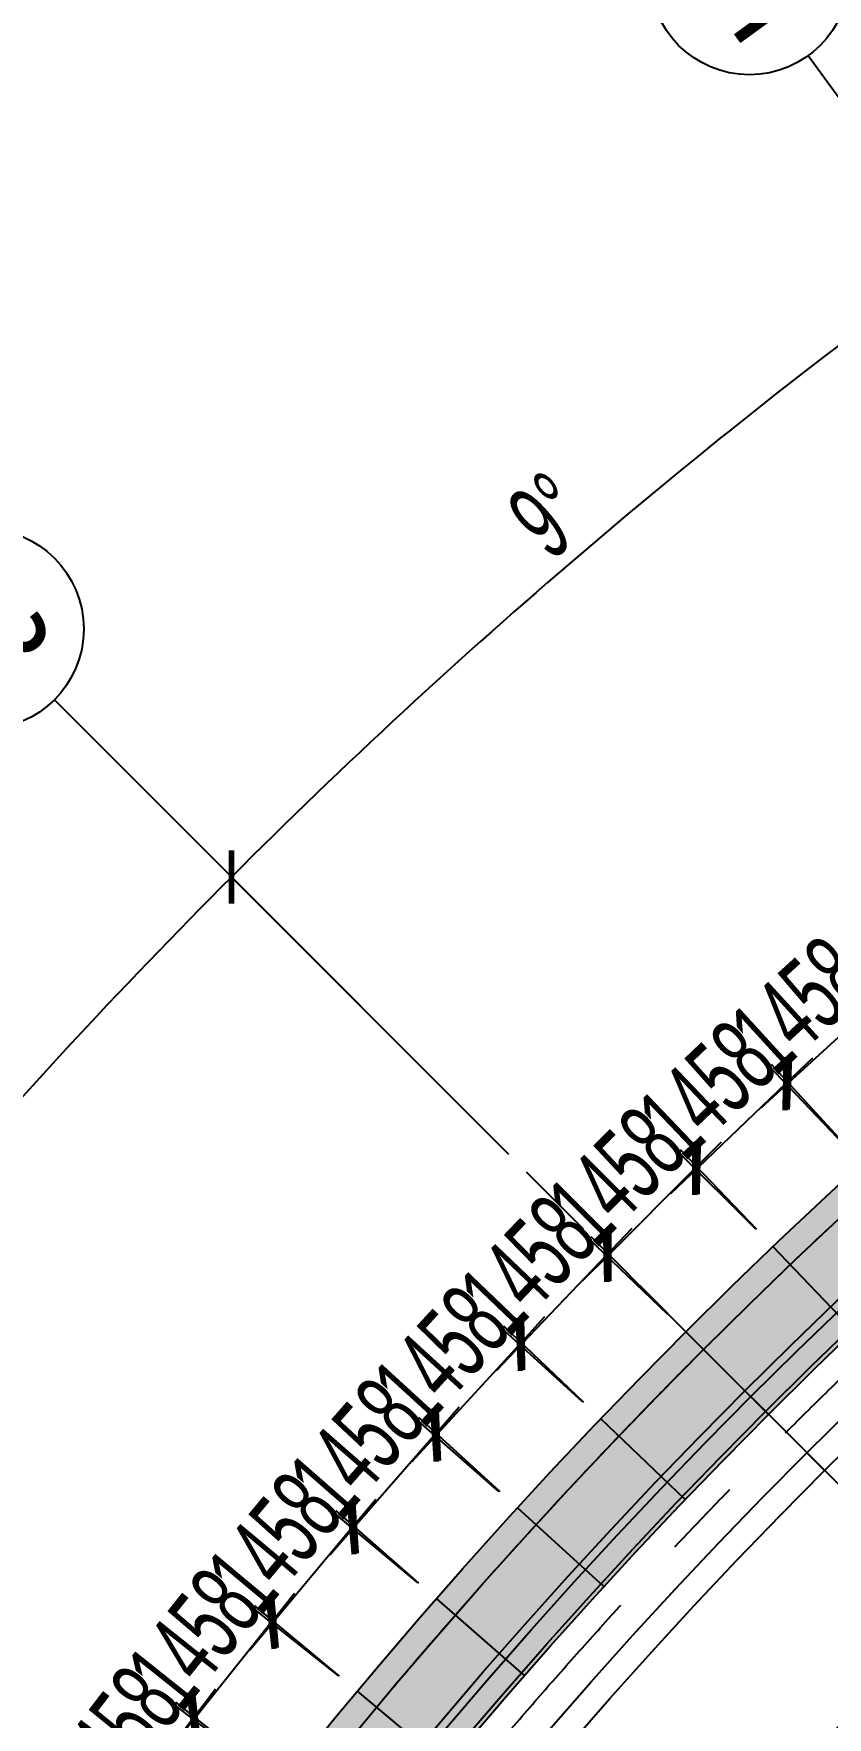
# Model space of a CAD drawing. Extents: x 104132 to 3338343, y -1228862 to 1409848.
# Drawn here: x 1707212 to 1716720, y 131837 to 151998 of the extents above; entities that cross this region are included whole.
import ezdxf
from ezdxf.enums import TextEntityAlignment as Align

# ---------------------------------------------------------------- set-up
doc = ezdxf.new("R2010")
doc.units = 0
doc.linetypes.add('CENTER', pattern=[50.8, 31.75, -6.35, 6.35, -6.35])
doc.linetypes.add('CENTER2', pattern=[28.575, 19.05, -3.175, 3.175, -3.175])
doc.layers.get('0').update_dxf_attribs({"color": 8})
doc.layers.get('Defpoints').update_dxf_attribs({"color": 8})
for name, color, linetype in [('#幕墙线-平面', 8, 'Continuous'), ('#标注', 8, 'Continuous'), ('#轴线', 8, 'CENTER2'), ('A-ROOF-DRAN', 8, 'Continuous'), ('dim', 8, 'Continuous'), ('DOTE', 8, 'CENTER'), ('IEL-FINE', 8, 'Continuous'), ('分水线', 8, 'Continuous'), ('女儿墙', 8, 'Continuous')]:
    doc.layers.add(name, color=color, linetype=linetype)
doc.styles.add('JHZX', font='jrs.shx', dxfattribs={"width": 0.6, "bigfont": 'jhz.shx'})
doc.dimstyles.new('JZBZ-300', dxfattribs={"dimscale": 300, "dimtxt": 3, "dimasz": 1.5, "dimexe": 1, "dimexo": 1, "dimgap": 0.5, "dimtad": 1, "dimdec": 0, "dimdsep": 46, "dimtxsty": 'JHZX', "dimblk1": 'ARCHTICK', "dimblk2": 'ARCHTICK', "dimsah": 1, "dimcen": 0, "dimclrd": 1, "dimclre": 1, "dimclrt": 2, "dimadec": 3, "dimazin": 2, "dimtfac": 1, "dimtdec": 0, "dimtix": 1, "dimtmove": 0, "dimatfit": 3, "dimfxl": 1, "dimtolj": 1, "dimlwd": -1, "dimlwe": -1, "dimarcsym": 1})

# ---------------------------------------------------------------- blocks, each defined once
blk = doc.blocks.new('_ARCHTICK')
at = {"color": 0, "linetype": 'ByBlock', "const_width": 0.15}
blk.add_lwpolyline([(-0.5, -0.5), (0.5, 0.5)], dxfattribs=at)
blk = doc.blocks.new('*D29')
at = {"layer": '#标注', "color": 1, "ltscale": 300, "transparency": 16777216}
for p, q in [((531498, -92333), (528560, -88288)), ((523385, -99263), (519849, -95727))]:
    blk.add_line(p, q, dxfattribs=at)
blk.add_arc((571468, -147346), 72700, 126, 135, dxfattribs=at)
at = {"layer": 'Defpoints', "color": 0, "ltscale": 300, "transparency": 16777216}
for p in [(525716, -90847), (531675, -92575), (523597, -99475), (571468, -147346)]:
    blk.add_point(p, dxfattribs=at)
at = {"layer": '#标注', "color": 1, "ltscale": 300, "transparency": 16777216, "xscale": 450, "yscale": 450, "zscale": 450}
for p, rotation in [((528736, -88530), 35.99999999999944), ((520061, -95939), 224.9999999999997)]:
    blk.add_blockref('_ARCHTICK', p, dxfattribs=dict(at, rotation=rotation))
at = {"layer": '#标注', "color": 2, "ltscale": 300, "transparency": 16777216, "insert": (523863, -91608), "char_height": 900, "attachment_point": 5, "rotation": 40.5, "style": 'JHZX'}
blk.add_mtext('\\A1;9°', dxfattribs=at)
blk = doc.blocks.new('*D30')
at = {"layer": '#标注', "color": 1, "ltscale": 300, "transparency": 16777216}
for p, q in [((523385, -99263), (519849, -95727)), ((516455, -107376), (512410, -104438))]:
    blk.add_line(p, q, dxfattribs=at)
blk.add_arc((571468, -147346), 72700, 135, 144, dxfattribs=at)
at = {"layer": 'Defpoints', "color": 0, "ltscale": 300, "transparency": 16777216}
for p in [(517441, -98700), (523597, -99475), (516697, -107553), (571468, -147346)]:
    blk.add_point(p, dxfattribs=at)
at = {"layer": '#标注', "color": 1, "ltscale": 300, "transparency": 16777216, "xscale": 450, "yscale": 450, "zscale": 450}
for p, rotation in [((520061, -95939), 44.99999999999975), ((512652, -104614), 233.9999999999976)]:
    blk.add_blockref('_ARCHTICK', p, dxfattribs=dict(at, rotation=rotation))
at = {"layer": '#标注', "color": 2, "ltscale": 300, "transparency": 16777216, "insert": (515730, -99741), "char_height": 900, "attachment_point": 5, "rotation": 49.5, "style": 'JHZX'}
blk.add_mtext('\\A1;9°', dxfattribs=at)
blk = doc.blocks.new('*U1046')
blk.add_line((0, -20), (0, 0))
blk.add_circle((0, -24), 4)
at = {"style": 'JHZX', "width": 0.75}
blk.add_attdef('AXES', text='', height=4, dxfattribs=at).set_placement((0, -24), align=Align.MIDDLE_CENTER)
blk = doc.blocks.new('A$C49f573b4')
at = {"layer": '女儿墙'}
for radius in [63900, 63650]:
    blk.add_circle((0, 0), radius, dxfattribs=at)
blk = doc.blocks.new('*U481')
at = {"layer": '#幕墙线-平面', "ltscale": 300}
blk.add_line((63600, -63600), (65000, -63600), dxfattribs=at)
blk = doc.blocks.new('*U482')
at = {"layer": '#幕墙线-平面'}
for p, rotation in [((857193, -7121), 133.7142857143207), ((858190, -8141), 135.0000000000348), ((859211, -9139), 136.2857142857489), ((860253, -10113), 137.571428571463), ((861318, -11064), 138.8571428571771), ((862403, -11991), 140.1428571428912)]:
    blk.add_blockref('*U481', p, dxfattribs=dict(at, rotation=rotation))
blk = doc.blocks.new('*D580')
at = {"layer": 'Defpoints', "color": 0, "ltscale": 300, "transparency": 16777216}
for p in [(852345, 77357), (850409, 76998), (851462, 76196)]:
    blk.add_point(p, dxfattribs=at)
at = {"layer": 'dim', "color": 1, "ltscale": 300, "transparency": 16777216}
for p, q in [((851293, 78158), (851565, 78516)), ((852106, 77538), (851054, 78340)), ((851293, 78158), (850409, 76998)), ((851223, 76378), (850170, 77179)), ((850409, 76998), (850136, 76640))]:
    blk.add_line(p, q, dxfattribs=at)
at = {"layer": 'dim', "color": 1, "ltscale": 300, "transparency": 16777216, "xscale": 450, "yscale": 450, "zscale": 450}
for p, rotation in [((851293, 78158), 232.7142857143261), ((850409, 76998), 52.71428571432613)]:
    blk.add_blockref('_ARCHTICK', p, dxfattribs=dict(at, rotation=rotation))
at = {"layer": 'dim', "color": 2, "ltscale": 300, "transparency": 16777216, "insert": (850373, 77941), "char_height": 900, "attachment_point": 5, "rotation": 52.7143, "style": 'JHZX'}
blk.add_mtext('\\A1;1458', dxfattribs=at)
blk = doc.blocks.new('*D581')
at = {"layer": 'Defpoints', "color": 0, "ltscale": 300, "transparency": 16777216}
for p in [(853267, 78487), (851324, 78171), (852358, 77346)]:
    blk.add_point(p, dxfattribs=at)
at = {"layer": 'dim', "color": 1, "ltscale": 300, "transparency": 16777216}
for p, q in [((852233, 79311), (852513, 79663)), ((853033, 78674), (851998, 79499)), ((852233, 79311), (851324, 78171)), ((852123, 77533), (851089, 78358)), ((851324, 78171), (851043, 77819))]:
    blk.add_line(p, q, dxfattribs=at)
at = {"layer": 'dim', "color": 1, "ltscale": 300, "transparency": 16777216, "xscale": 450, "yscale": 450, "zscale": 450}
for p, rotation in [((852233, 79311), 231.4285714286125), ((851324, 78171), 51.42857142861245)]:
    blk.add_blockref('_ARCHTICK', p, dxfattribs=dict(at, rotation=rotation))
at = {"layer": 'dim', "color": 2, "ltscale": 300, "transparency": 16777216, "insert": (851309, 79115), "char_height": 900, "attachment_point": 5, "rotation": 51.4286, "style": 'JHZX'}
blk.add_mtext('\\A1;1458', dxfattribs=at)
blk = doc.blocks.new('*D582')
at = {"layer": 'Defpoints', "color": 0, "ltscale": 300, "transparency": 16777216}
for p in [(854214, 79596), (852264, 79324), (853280, 78476)]:
    blk.add_point(p, dxfattribs=at)
at = {"layer": 'dim', "color": 1, "ltscale": 300, "transparency": 16777216}
for p, q in [((853199, 80444), (853487, 80789)), ((853199, 80444), (852264, 79324)), ((853984, 79788), (852969, 80636)), ((853049, 78668), (852034, 79516)), ((852264, 79324), (851976, 78979))]:
    blk.add_line(p, q, dxfattribs=at)
at = {"layer": 'dim', "color": 1, "ltscale": 300, "transparency": 16777216, "xscale": 450, "yscale": 450, "zscale": 450}
for p, rotation in [((853199, 80444), 230.1428571429003), ((852264, 79324), 50.1428571429003)]:
    blk.add_blockref('_ARCHTICK', p, dxfattribs=dict(at, rotation=rotation))
at = {"layer": 'dim', "color": 2, "ltscale": 300, "transparency": 16777216, "insert": (852271, 80268), "char_height": 900, "attachment_point": 5, "rotation": 50.1429, "style": 'JHZX'}
blk.add_mtext('\\A1;1458', dxfattribs=at)
blk = doc.blocks.new('*D583')
at = {"layer": 'Defpoints', "color": 0, "ltscale": 300, "transparency": 16777216}
for p in [(855186, 80683), (853230, 80455), (854227, 79585)]:
    blk.add_point(p, dxfattribs=at)
at = {"layer": 'dim', "color": 1, "ltscale": 300, "transparency": 16777216}
for p, q in [((854190, 81554), (854486, 81893)), ((854960, 80881), (853964, 81751)), ((854190, 81554), (853230, 80455)), ((854001, 79782), (853005, 80653)), ((853230, 80455), (852934, 80116))]:
    blk.add_line(p, q, dxfattribs=at)
at = {"layer": 'dim', "color": 1, "ltscale": 300, "transparency": 16777216, "xscale": 450, "yscale": 450, "zscale": 450}
for p, rotation in [((854190, 81554), 228.8571428571845), ((853230, 80455), 48.85714285718454)]:
    blk.add_blockref('_ARCHTICK', p, dxfattribs=dict(at, rotation=rotation))
at = {"layer": 'dim', "color": 2, "ltscale": 300, "transparency": 16777216, "insert": (853258, 81399), "char_height": 900, "attachment_point": 5, "rotation": 48.8571, "style": 'JHZX'}
blk.add_mtext('\\A1;1458', dxfattribs=at)
blk = doc.blocks.new('*D584')
at = {"layer": 'Defpoints', "color": 0, "ltscale": 300, "transparency": 16777216}
for p in [(856182, 81749), (854222, 81565), (855198, 80672)]:
    blk.add_point(p, dxfattribs=at)
at = {"layer": 'dim', "color": 1, "ltscale": 300, "transparency": 16777216}
for p, q in [((855206, 82641), (855509, 82973)), ((855961, 81951), (854984, 82844)), ((855206, 82641), (854222, 81565)), ((854977, 80875), (854000, 81767)), ((854222, 81565), (853918, 81233))]:
    blk.add_line(p, q, dxfattribs=at)
at = {"layer": 'dim', "color": 1, "ltscale": 300, "transparency": 16777216, "xscale": 450, "yscale": 450, "zscale": 450}
for p, rotation in [((855206, 82641), 227.5714285714721), ((854222, 81565), 47.57142857147206)]:
    blk.add_blockref('_ARCHTICK', p, dxfattribs=dict(at, rotation=rotation))
at = {"layer": 'dim', "color": 2, "ltscale": 300, "transparency": 16777216, "insert": (854271, 82508), "char_height": 900, "attachment_point": 5, "rotation": 47.5714, "style": 'JHZX'}
blk.add_mtext('\\A1;1458', dxfattribs=at)
blk = doc.blocks.new('*D585')
at = {"layer": 'Defpoints', "color": 0, "ltscale": 300, "transparency": 16777216}
for p in [(857202, 82792), (855238, 82652), (856194, 81737)]:
    blk.add_point(p, dxfattribs=at)
at = {"layer": 'dim', "color": 1, "ltscale": 300, "transparency": 16777216}
for p, q in [((856985, 82999), (856029, 83913)), ((856246, 83706), (856557, 84031)), ((856246, 83706), (855238, 82652)), ((855977, 81945), (855021, 82859)), ((855238, 82652), (854927, 82326))]:
    blk.add_line(p, q, dxfattribs=at)
at = {"layer": 'dim', "color": 1, "ltscale": 300, "transparency": 16777216, "xscale": 450, "yscale": 450, "zscale": 450}
for p, rotation in [((856246, 83706), 226.2857142857574), ((855238, 82652), 46.28571428575741)]:
    blk.add_blockref('_ARCHTICK', p, dxfattribs=dict(at, rotation=rotation))
at = {"layer": 'dim', "color": 2, "ltscale": 300, "transparency": 16777216, "insert": (855308, 83593), "char_height": 900, "attachment_point": 5, "rotation": 46.2857, "style": 'JHZX'}
blk.add_mtext('\\A1;1458', dxfattribs=at)
blk = doc.blocks.new('*D586')
at = {"layer": 'Defpoints', "color": 0, "ltscale": 300, "transparency": 16777216}
for p in [(856278, 83715), (858245, 83811), (857214, 82780)]:
    blk.add_point(p, dxfattribs=at)
at = {"layer": 'dim', "color": 1, "ltscale": 300, "transparency": 16777216}
for p, q in [((858033, 84023), (857097, 84959)), ((857309, 84747), (857628, 85065)), ((857309, 84747), (856278, 83715)), ((857001, 82992), (856066, 83928)), ((856278, 83715), (855960, 83397))]:
    blk.add_line(p, q, dxfattribs=at)
at = {"layer": 'dim', "color": 1, "ltscale": 300, "transparency": 16777216, "xscale": 450, "yscale": 450, "zscale": 450}
for p, rotation in [((857309, 84747), 225.000000000042), ((856278, 83715), 45.00000000004204)]:
    blk.add_blockref('_ARCHTICK', p, dxfattribs=dict(at, rotation=rotation))
at = {"layer": 'dim', "color": 2, "ltscale": 300, "transparency": 16777216, "insert": (856370, 84655), "char_height": 900, "attachment_point": 5, "rotation": 45, "style": 'JHZX'}
blk.add_mtext('\\A1;1458', dxfattribs=at)
blk = doc.blocks.new('*D587')
at = {"layer": 'Defpoints', "color": 0, "ltscale": 300, "transparency": 16777216}
for p in [(857342, 84756), (859310, 84807), (858256, 83799)]:
    blk.add_point(p, dxfattribs=at)
at = {"layer": 'dim', "color": 1, "ltscale": 300, "transparency": 16777216}
for p, q in [((859103, 85024), (858189, 85980)), ((858396, 85763), (858721, 86074)), ((858396, 85763), (857342, 84756)), ((858049, 84016), (857135, 84972)), ((857342, 84756), (857017, 84445))]:
    blk.add_line(p, q, dxfattribs=at)
at = {"layer": 'dim', "color": 1, "ltscale": 300, "transparency": 16777216, "xscale": 450, "yscale": 450, "zscale": 450}
for p, rotation in [((858396, 85763), 223.7142857143267), ((857342, 84756), 43.71428571432673)]:
    blk.add_blockref('_ARCHTICK', p, dxfattribs=dict(at, rotation=rotation))
at = {"layer": 'dim', "color": 2, "ltscale": 300, "transparency": 16777216, "insert": (857454, 85693), "char_height": 900, "attachment_point": 5, "rotation": 43.7143, "style": 'JHZX'}
blk.add_mtext('\\A1;1458', dxfattribs=at)
blk = doc.blocks.new('*D588')
at = {"layer": 'Defpoints', "color": 0, "ltscale": 300, "transparency": 16777216}
for p in [(858429, 85772), (860398, 85779), (859321, 84795)]:
    blk.add_point(p, dxfattribs=at)
at = {"layer": 'dim', "color": 1, "ltscale": 300, "transparency": 16777216}
for p, q in [((860195, 86001), (859303, 86977)), ((859505, 86756), (859837, 87059)), ((859505, 86756), (858429, 85772)), ((859119, 85017), (858226, 85993)), ((858429, 85772), (858097, 85468))]:
    blk.add_line(p, q, dxfattribs=at)
at = {"layer": 'dim', "color": 1, "ltscale": 300, "transparency": 16777216, "xscale": 450, "yscale": 450, "zscale": 450}
for p, rotation in [((859505, 86756), 222.4285714286114), ((858429, 85772), 42.42857142861146)]:
    blk.add_blockref('_ARCHTICK', p, dxfattribs=dict(at, rotation=rotation))
at = {"layer": 'dim', "color": 2, "ltscale": 300, "transparency": 16777216, "insert": (858562, 86707), "char_height": 900, "attachment_point": 5, "rotation": 42.4286, "style": 'JHZX'}
blk.add_mtext('\\A1;1458', dxfattribs=at)
blk = doc.blocks.new('轴网20240313')
at = {"layer": '#标注', "ltscale": 300}
blk.add_circle((571467.9, -147345.9), 64700, dxfattribs=at)
at = {"layer": '#轴线', "ltscale": 300}
blk.add_line((560649.1, -136527.2), (523596.7, -99474.8), dxfattribs=at)
for radius in [64700, 63300, 57500, 53700]:
    blk.add_circle((571467.9, -147345.9), radius, dxfattribs=at)
at = {"layer": '#标注', "xscale": 300, "yscale": 300, "zscale": 300}
for p, rotation, values in [((530499.2, -90957.4), 215.9999999999867, {'AXES': '25'}), ((522182.5, -98060.5), 224.9999999999866, {'AXES': '26'})]:
    blk.add_blockref('*U1046', p, dxfattribs=dict(at, rotation=rotation)).add_auto_attribs(values)
at = {"layer": '#标注', "ltscale": 300}
for base, p1, p2, picture, middle in [((525716.3, -90847.4), (531674.8, -92575.4), (523596.7, -99474.8), '*D29', (523863.3, -91608.1)), ((517441.2, -98700.1), (523596.7, -99474.8), (516697.4, -107552.8), '*D30', (515730.1, -99741.3))]:
    dim = blk.add_angular_dim_3p(base=base, center=(571467.9, -147345.9), p1=p1, p2=p2, dimstyle='JZBZ-300', dxfattribs=at)
    dim.commit()
    dim.dimension.update_dxf_attribs({"geometry": picture, "text_midpoint": middle})
blk = doc.blocks.new('ERTQWE')
at = {"layer": 'dim', "ltscale": 300}
for p1, p2, picture, middle in [((860397.8, 85779.1), (859321.3, 84795.2), '*D588', (858562.2, 86706.5)), ((859310.3, 84807.2), (858256.2, 83799.4), '*D587', (857454.4, 85693.2)), ((858244.9, 83811.2), (857213.6, 82779.9), '*D586', (856369.5, 84655.3)), ((857202, 82791.5), (856194.2, 81737.4), '*D585', (855308.2, 83593.3)), ((856182.3, 81748.7), (855198.4, 80672.2), '*D584', (854271, 82507.8)), ((855186.3, 80683.2), (854226.7, 79584.9), '*D583', (853258.4, 81399.3)), ((854214.4, 79595.7), (853279.7, 78476.1), '*D582', (852270.9, 80268.3)), ((853267.2, 78486.6), (852357.9, 77346.4), '*D581', (851309.1, 79115.4)), ((852345.1, 77356.6), (851461.6, 76196.2), '*D580', (850373.4, 77941.3))]:
    dim = blk.add_aligned_dim(p1=p1, p2=p2, distance=-1322.9, dimstyle='JZBZ-300', dxfattribs=at)
    dim.commit()
    dim.dimension.update_dxf_attribs({"geometry": picture, "text_midpoint": middle})
blk = doc.blocks.new('QWEDSG')
at = {"layer": 'IEL-FINE', "ltscale": 300}
h = blk.add_hatch(dxfattribs=at)
h.set_pattern_fill('DOTS', color=256, scale=200)
h.set_pattern_definition([(0, (838162.48, -28168.94), (158.75, 317.5), [0, -317.5])])
edge = h.paths.add_edge_path(flags=17)
edge.add_arc((903162, 36831), 63600, 0, 360)
edge = h.paths.add_edge_path()
edge.add_arc((903162, 36831), 65000, 0, 360)
h = blk.add_hatch(dxfattribs=at)
h.set_pattern_fill('DOTS', color=256, scale=200)
h.set_pattern_definition([(0, (845962.48, -20368.94), (158.75, 317.5), [0, -317.5])])
edge = h.paths.add_edge_path(flags=17)
edge.add_arc((903162, 36831), 55800, 0, 360)
edge = h.paths.add_edge_path()
edge.add_arc((903162, 36831), 57200, 0, 360)
at = {"layer": '#幕墙线-平面'}
for radius in [65000, 64000, 63600, 57200, 55800]:
    blk.add_circle((903162, 36831), radius, dxfattribs=at)
for name in ['ERTQWE', '*U482']:
    blk.add_blockref(name, (0, 0), dxfattribs=at)

msp = doc.modelspace()

# ---------------------------------------------------------------- linework, layer by layer
at = {"layer": 'A-ROOF-DRAN'}
for radius in [62950, 62650, 58150]:
    msp.add_circle((1760988, 90493), radius, dxfattribs=at)
msp.add_arc((1760988, 90493), 57850, 71.70287, 331.36515, dxfattribs=at)
at = {"layer": '分水线'}
msp.add_lwpolyline([(1716475, 135006), (1716687, 134793)], dxfattribs=at)
msp.add_circle((1760988, 90493), 60400, dxfattribs=at)

# ---------------------------------------------------------------- block references
at = {"layer": '#幕墙线-平面'}
msp.add_blockref('QWEDSG', (857825, 53662), dxfattribs=at)
at = {"layer": '#幕墙线-平面', "ltscale": 300}
msp.add_blockref('A$C49f573b4', (1760988, 90493), dxfattribs=at)
at = {"layer": 'DOTE'}
msp.add_blockref('轴网20240313', (1189520, 237839), dxfattribs=at)

doc.saveas('drawing.dxf')
